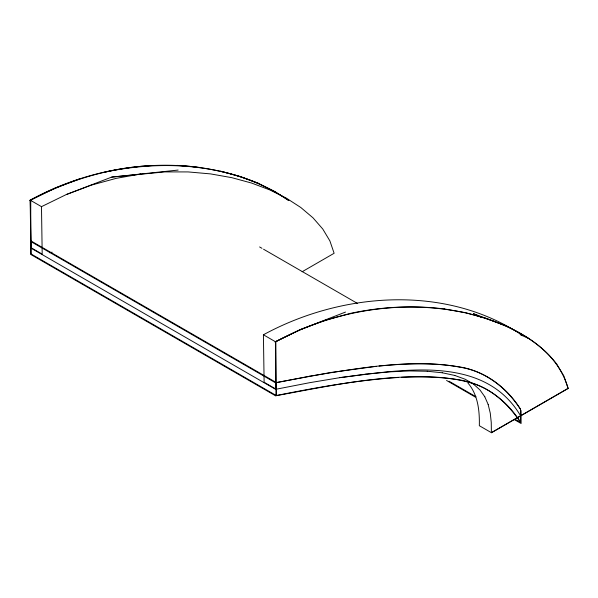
<?xml version="1.0" encoding="UTF-8"?>
<svg xmlns="http://www.w3.org/2000/svg" width="598" height="598" viewBox="0 0 598 598"><rect width="100%" height="100%" fill="white"/><g stroke="black" fill="none" stroke-linecap="round" stroke-linejoin="round"><path stroke-width="0.9" d="M302.125 271.754L334.118 253.275L329.887 240.897L322.778 229.034L313.016 217.844L300.801 207.499L286.36 198.147L269.9 189.955L251.638 183.07L231.785 177.666L210.556 173.898L188.168 171.925L164.839 171.903L111.729 177.083L66.333 194.529L41.486 206.661L30.147 200.113L30.864 247.594L42.196 254.135L41.486 206.661M491.362 432.66L568.085 388.356L563.854 375.97L556.745 364.107M491.392 432.773L568.085 388.491M29.9 200.584C67.993 180.103 110.368 167.38 153.671 165.452M275.028 342.101C332.57 310.668 401.191 298.895 465.536 312.859C506.91 322.868 555.101 343.738 568.085 388.214M30.147 200.113C81.448 172.164 141.315 159.845 199.396 167.455M275.626 353.425L276.179 389.223L264.122 382.264L263.412 334.783C341.66 292.19 445.645 284.072 521.964 335.134M345.524 312.066L300.316 329.61L275.446 341.735L263.412 334.783M80.147 178.697L55.173 188.078L30.326 200.218L31.036 247.692M66.333 194.529L91.307 185.141L116.191 178.353L140.777 173.988M350.174 313.434L325.267 320.222L300.301 329.603L275.469 341.75L275.641 353.433M49.425 252.737L52.131 252.214M276.164 389.216L309.846 382.653L339.447 377.734L365.954 374.124M104.687 172.179C166.087 159.061 234.947 164.016 288.012 200.061M350.159 313.427C381.12 306.781 413.091 305.025 444.538 308.987M339.731 377.607C399.262 370.693 483.446 353.059 520.522 415.692M376.277 366.335L330.873 372.487L276.283 382.548L31.417 241.181M111.729 177.083L178.144 170.064M379.08 366.051C405.967 363.562 433.386 361.977 460.056 367.217C485.591 371.126 506.865 388.117 520.552 409.451M365.939 374.116L389.298 371.874L409.667 370.932L427.249 371.253M398.597 377.465C357.41 380.134 316.693 387.437 276.283 395.547L31.417 254.172M401.363 377.308C424.288 376.172 447.723 376.269 469.953 382.668C491.601 388.207 508.412 404.345 520.552 422.442L515.439 419.497M176.836 165.377C204.897 166.879 232.794 172.568 258.732 183.511M427.234 371.238L442.236 372.771M444.523 308.979L465.76 312.754L485.613 318.158L503.875 325.043L473.339 313.658L481.853 317.471M442.221 372.763L454.809 375.454M220.445 171.125L240.299 176.53L258.56 183.407L275.192 191.704M454.794 375.447L465.169 379.252L473.496 384.103M520.17 334.656L528.684 338.468M503.86 325.028C524.005 334.088 543.193 346.392 556.76 364.122M259.607 246.952L261.976 248.32M263.561 249.231L357.604 303.522M449.008 381.21L476.023 396.78M446.542 380.455L475.268 397.042M514.041 419.43L521.105 423.504L521.105 410.542M30.513 247.834L275.932 389.522M275.02 191.599L288.879 200.562M473.481 384.088L479.977 389.963L484.814 396.78M467.92 382.997C478.004 394.717 479.678 410.856 479.327 425.709L491.384 432.668L491.257 422.494L490.255 413.091L488.162 404.502M484.791 396.773L488.177 404.51M275.872 341.368L275.872 389.298M31.328 241.129L31.328 254.09M30.745 199.852L30.745 247.774M309.846 376.172L276.455 382.645L276.455 395.614C336.226 384.776 397.625 370.625 458.576 379.723C484.559 383.602 506.775 400.189 520.522 422.181L520.522 409.211C506.775 387.227 484.559 370.633 458.576 366.761C409.017 358.837 358.77 368.189 309.846 376.172M275.932 383.041L30.513 241.345L30.513 254.314L275.932 396.003L275.932 383.041"/></g></svg>
